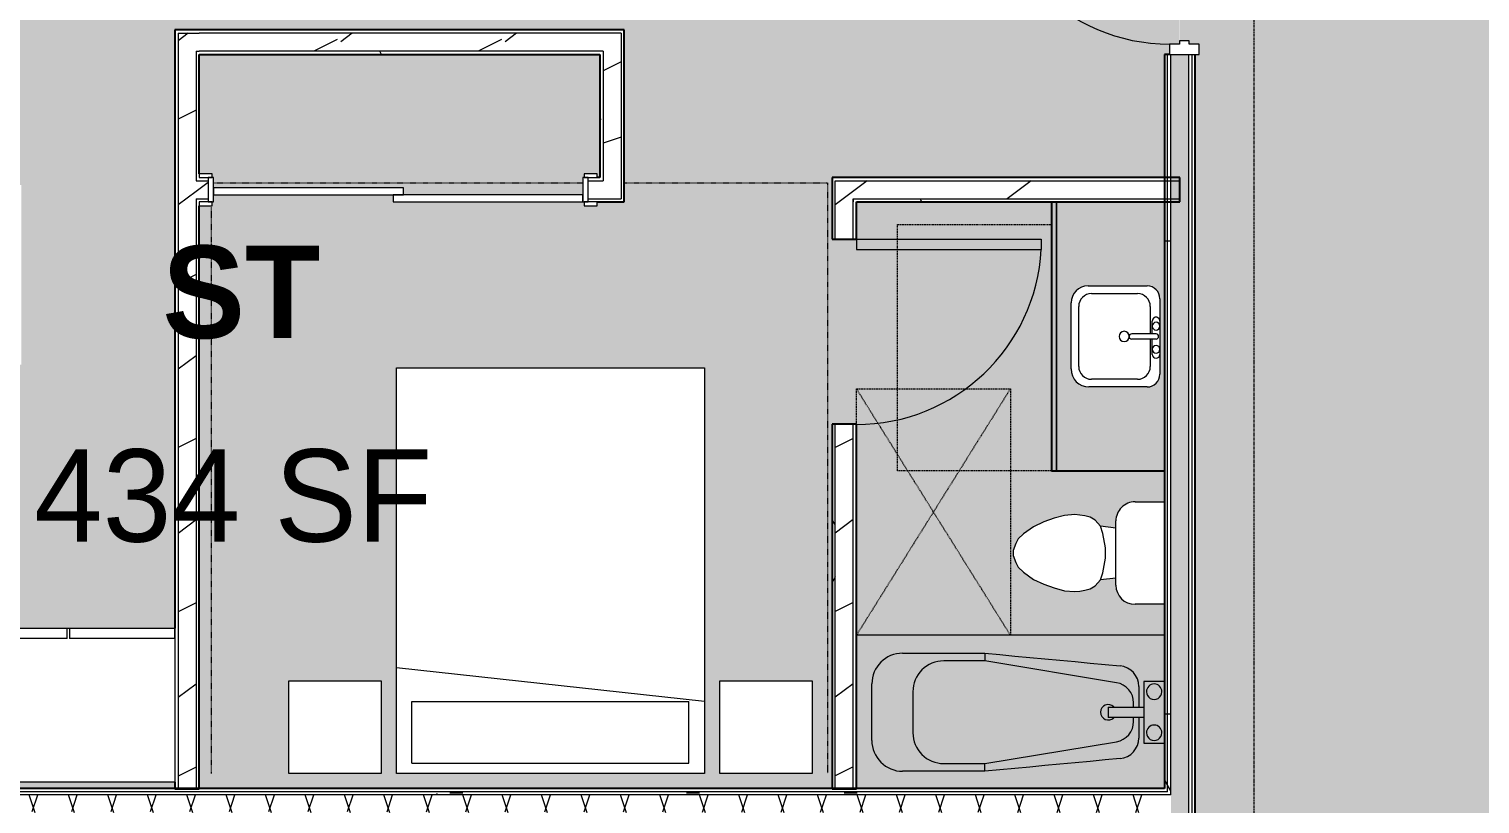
# Model space of a CAD drawing. Header units: inches. Extents: x -4501 to -113, y 9396 to 12816.
# Drawn here: x -3706.9 to -3424.2, y 11548.6 to 11699.5 of the extents above; entities that cross this region are included whole.
import ezdxf

# ---------------------------------------------------------------- set-up
doc = ezdxf.new("R2010")
doc.units = ezdxf.units.IN
doc.header["$MEASUREMENT"] = 0
for name, pattern in [('Dash 1_16_', [0.125, 0.0625, -0.0625]), ('Grid Line 1_2_', [0.875, 0.5, -0.125, 0.125, -0.125]), ('Hidden 1_8_', [0.1875, 0.125, -0.0625])]:
    doc.linetypes.add(name, pattern=pattern)
for name, color, linetype, lineweight in [('0-1', 7, 'Continuous', 5), ('0-3', 7, 'Continuous', 9), ('A-AREA-IDEN', 2, 'Continuous', 9), ('A-AREA-PATT-5', 254, 'Continuous', 9), ('A-DETL-HDLN-1', 7, 'Hidden 1_8_', 9), ('A-DOOR', 31, 'Continuous', 9), ('A-DOOR-3', 7, 'Continuous', 9), ('A-DOOR-4', 90, 'Continuous', 13), ('A-DOOR-6', 31, 'Continuous', 13), ('A-DOOR-FRAM', 31, 'Continuous', 13), ('A-DOOR-FRAM-2', 90, 'Continuous', 13), ('A-WALL', 113, 'Continuous', 9), ('A-WALL-3', 250, 'Continuous', 25), ('A-WALL-4', 7, 'Continuous', 9), ('A-WALL-PATT-1', 7, 'Continuous', 9), ('A-WALL-PATT-2', 8, 'Continuous', 9), ('A-WALL-PATT-3', 111, 'Continuous', 9), ('I-FURN-2', 7, 'Continuous', 9), ('I-FURN-HDLN-1', 254, 'Dash 1_16_', 9), ('I-WALL-1', 2, 'Continuous', 25), ('P-SANR-FIXT-1', 7, 'Continuous', 9), ('P-SANR-FIXT-2', 254, 'Continuous', 9), ('Q-CASE-1', 254, 'Continuous', 9), ('Q-CASE-2', 250, 'Continuous', 25), ('Q-CASE-3', 7, 'Continuous', 9), ('Q-SPCQ-1', 7, 'Continuous', 9), ('S-GRID-1', 1, 'Grid Line 1_2_', 9)]:
    doc.layers.add(name, color=color, linetype=linetype, lineweight=lineweight)
doc.layers.add('A-AREA-PATT-7', color=254, linetype='Continuous', lineweight=9, transparency=0.9)
doc.styles.add('Century Gothic', font='ufonts.com_century-gothic.ttf', dxfattribs={"height": 18})
doc.styles.add('Century Gothic_B', font='GOTHICB.TTF', dxfattribs={"height": 18})
pattern_1 = [(0, (0, 0), (61.44, 15.36), [2.534, -43.546, 2.534, -43.546, -245.76]), (0, (0, 0), (61.44, 15.36), [-92.16, 2.534, -89.626, 2.534, -43.546, -107.52]), (0, (0, 0), (61.44, 15.36), [-230.4, 2.534, -28.186, 2.534, -74.266]), (120, (23.04, 7.68), (-44.02215, 45.5286), [2.534, -43.546, 2.534, -43.546, -245.76]), (120, (23.04, 7.68), (-44.02215, 45.5286), [-92.16, 2.534, -89.626, 2.534, -43.546, -107.52]), (120, (23.04, 7.68), (-44.02215, 45.5286), [-230.4, 2.534, -28.186, 2.534, -74.266]), (240, (30.72, 38.4), (-17.41785, -60.8886), [2.534, -43.546, 2.534, -43.546, -245.76]), (240, (30.72, 38.4), (-17.41785, -60.8886), [-92.16, 2.534, -89.626, 2.534, -43.546, -107.52]), (240, (30.72, 38.4), (-17.41785, -60.8886), [-230.4, 2.534, -28.186, 2.534, -74.266])]
pattern_2 = [(216.87, (12.795, 31.987), (95.9612857, 63.9749714), [15.994, -143.942]), (206.565, (31.987, 22.391), (-31.986981, -31.986924), [35.763, -35.763]), (198.435, (31.987, 6.397), (-63.974746, -31.987128), [20.231, -80.922])]
pattern_3 = [(161.57, (0.96, 0.96), (-7.6802237, -0.0009796), [0, -54.643, 6.067, 0]), (18.43, (-0.96, 0.96), (-7.6802237, 0.0009796), [0, -54.643, 6.067, 0]), (108.43, (0.96, 0.96), (3.8382953, -19.2013653), [18.211, -42.499]), (71.57, (-0.96, 0.96), (3.8382953, 19.2013653), [18.211, -42.499])]

# ---------------------------------------------------------------- blocks, each defined once
blk = doc.blocks.new('Single-Flush - 36_ x 84_-1372824-FLOOR PLAN - 1ST FLOOR')
at = {"layer": 'A-DOOR-3'}
blk.add_arc((18, -2.38), 36.07, 180, 266.8211, dxfattribs=at)
at = {"layer": 'A-DOOR-4'}
for p, q in [((16, -2.38), (16, -38.39)), ((18, -2.38), (16, -2.38)), ((18, -2.38), (18, -38.39)), ((18, -38.39), (16, -38.39))]:
    blk.add_line(p, q, dxfattribs=at)
blk = doc.blocks.new('FOLDING_SLIDING CLOSET - 72_ x 80_-1372823-FLOOR PLAN - 1ST FLOOR')
at = {"layer": 'A-DOOR-3'}
for p, q in [((-36.25, 3), (-38.75, 3)), ((-38.75, 3), (-38.75, 2.25)), ((-36.25, 2.25), (-36.25, 3)), ((38.75, 3), (36.25, 3)), ((36.25, 3), (36.25, 2.25)), ((38.75, 2.25), (38.75, 3)), ((-38.75, 2.25), (-36.25, 2.25)), ((36.25, 2.25), (38.75, 2.25)), ((-36.25, -2.5), (-38.75, -2.5)), ((-38.75, -2.5), (-38.75, -3.25)), ((-36.25, -3.25), (-36.25, -2.5)), ((38.75, -2.5), (36.25, -2.5)), ((36.25, -2.5), (36.25, -3.25)), ((38.75, -3.25), (38.75, -2.5)), ((-38.75, -3.25), (-36.25, -3.25)), ((36.25, -3.25), (38.75, -3.25))]:
    blk.add_line(p, q, dxfattribs=at)
at = {"layer": 'A-DOOR-4'}
for p, q in [((1, 2.25), (-36, 2.25)), ((-36, 2.25), (-36, 0.87)), ((-36, 0.87), (1, 0.87)), ((36, 0.87), (-1, 0.87)), ((-1, 0.87), (-1, -0.5)), ((1, 0.87), (1, 2.25)), ((36, -0.5), (36, 0.87)), ((-1, -0.5), (36, -0.5))]:
    blk.add_line(p, q, dxfattribs=at)
at = {"layer": 'A-DOOR-FRAM-2'}
for p, q in [((-36, 2.25), (-37, 2.25)), ((-37, 2.25), (-37, -2.5)), ((-36, -2.5), (-36, 2.25)), ((36, 2.25), (36, -2.5)), ((37, 2.25), (36, 2.25)), ((37, -2.5), (37, 2.25)), ((-37, -2.5), (-36, -2.5)), ((36, -2.5), (37, -2.5))]:
    blk.add_line(p, q, dxfattribs=at)
blk = doc.blocks.new('Bed-Standard - Queen 60_ x 79_-1433484-FLOOR PLAN - 1ST FLOOR')
at = {"layer": 'I-FURN-2'}
for p, q in [((-19.31, 41.3), (40.69, 41.3)), ((-19.31, -37.7), (-19.31, 41.3)), ((40.69, 41.3), (40.69, -37.7)), ((40.69, -23.7), (-19.31, -17.13)), ((-16.31, -23.7), (37.69, -23.7)), ((-16.31, -35.7), (-16.31, -23.7)), ((37.69, -35.7), (37.69, -23.7)), ((-16.31, -35.7), (37.69, -35.7)), ((40.69, -37.7), (-19.31, -37.7))]:
    blk.add_line(p, q, dxfattribs=at)
at = {"layer": 'I-FURN-HDLN-1'}
for p, q in [((-54.95, 77.3), (17.05, 77.3)), ((25.09, 77.3), (64.69, 77.3)), ((64.69, 77.3), (64.69, -37.7)), ((-55.31, -37.7), (-55.31, 72.83))]:
    blk.add_line(p, q, dxfattribs=at)
blk = doc.blocks.new('Table-Night Stand - 18_ x 18_ x 24_-1372838-FLOOR PLAN - 1ST FLOOR')
at = {"layer": 'I-FURN-2'}
for p, q in [((0.15, 0), (18.15, 0)), ((0.15, -18), (0.15, 0)), ((18.15, 0), (18.15, -18)), ((18.15, -18), (0.15, -18))]:
    blk.add_line(p, q, dxfattribs=at)
blk = doc.blocks.new('M_Sink Vanity-Square - 500 x 440mm-1372835-FLOOR PLAN - 1ST FLOOR')
at = {"layer": 'P-SANR-FIXT-1'}
for p, q in [((-5.72, 10.23), (7.14, 10.23)), ((-5.72, 10.23), (7.14, 10.23)), ((-5.22, 8.73), (6.46, 8.73)), ((-9.22, -4.59), (-9.22, 6.73)), ((-9.22, -4.59), (-9.22, 6.73)), ((-7.72, -2.72), (-7.72, 6.23)), ((8.96, 6.23), (8.96, -2.72)), ((10.46, 6.91), (10.46, -4.59)), ((10.46, 6.91), (10.46, -4.59)), ((0.12, -6.33), (0.12, -1.59)), ((1.12, -6.33), (1.12, -1.59)), ((0.12, -5.22), (-5.22, -5.22)), ((-2.88, -5.59), (0.12, -5.59)), ((6.46, -5.22), (1.12, -5.22)), ((1.12, -5.59), (3.62, -5.59)), ((7.96, -7.09), (-6.72, -7.09)), ((7.96, -7.09), (-6.72, -7.09)), ((3.62, -7.09), (-2.88, -7.09))]:
    blk.add_line(p, q, dxfattribs=at)
for centre, radius, start, end in [((-5.72, 6.73), 3.5, 90, 180), ((-5.72, 6.73), 3.5, 90, 180), ((-5.22, 6.23), 2.5, 90, 180), ((6.46, 6.23), 2.5, 360, 90), ((7.14, 6.91), 3.32, 0, 90), ((7.14, 6.91), 3.32, 360, 90), ((0.62, -0.13), 1, 360, 180), ((-5.22, -2.72), 2.5, 180, 270), ((0.62, -0.13), 1, 180, 0), ((0.62, -1.59), 0.5, 360, 180), ((6.46, -2.72), 2.5, 270, 360), ((-6.72, -4.59), 2.5, 180, 270), ((-6.72, -4.59), 2.5, 180, 270), ((-2.88, -6.34), 0.75, 90, 270), ((-1.88, -6.34), 0.75, 360, 180), ((2.62, -6.34), 0.75, 0, 180), ((3.62, -6.34), 0.75, 270, 90), ((7.96, -4.59), 2.5, 270, 0), ((7.96, -4.59), 2.5, 270, 0), ((-1.88, -6.34), 0.75, 180, 0), ((0.62, -6.33), 0.5, 180, 0), ((2.62, -6.34), 0.75, 180, 0)]:
    blk.add_arc(centre, radius, start, end, dxfattribs=at)
blk = doc.blocks.new('Toilet-Domestic-3D - Toilet-Domestic-3D-V34-FLOOR PLAN - 1ST FLOOR')
at = {"layer": 'P-SANR-FIXT-1'}
for p, q in [((-9.98, 11.75), (-9.98, 17.48)), ((9.98, 17.48), (9.98, 11.75)), ((6.25, 8.02), (-6.25, 8.02)), ((-4.86, 8.02), (-5.21, 5)), ((-1, 6), (-3.84, 5.5)), ((1, 6), (-1, 6)), ((3.84, 5.5), (1, 6)), ((4.86, 8.02), (5.21, 5)), ((-6.97, 3), (-7.24, 2)), ((-6.4, 4), (-6.97, 3)), ((-5.21, 5), (-6.4, 4)), ((-3.84, 5.5), (-5.21, 5)), ((5.21, 5), (3.84, 5.5)), ((6.4, 4), (5.21, 5)), ((6.97, 3), (6.4, 4)), ((7.24, 2), (6.97, 3)), ((-7.41, 1), (-7.5, 0)), ((-7.24, 2), (-7.41, 1)), ((7.41, 1), (7.24, 2)), ((7.5, 0), (7.41, 1)), ((-7.5, 0), (-7.33, -1.99)), ((-7.33, -1.99), (-6.79, -4)), ((6.79, -4), (7.33, -1.99)), ((7.33, -1.99), (7.5, 0)), ((-6.79, -4), (-6.06, -6)), ((6.06, -6), (6.79, -4)), ((-6.06, -6), (-5.13, -8)), ((-5.13, -8), (-3.74, -10)), ((3.74, -10), (5.13, -8)), ((5.13, -8), (6.06, -6)), ((-3.74, -10), (-2.74, -11)), ((-2.74, -11), (-1.87, -11.5)), ((1.87, -11.5), (2.74, -11)), ((2.74, -11), (3.74, -10)), ((-1.87, -11.5), (-0.5, -12)), ((-0.5, -12), (0.5, -12)), ((0.5, -12), (1.87, -11.5))]:
    blk.add_line(p, q, dxfattribs=at)
for centre, start, end in [((-6.25, 11.75), 180, 270), ((6.25, 11.75), 270, 360)]:
    blk.add_arc(centre, 3.73, start, end, dxfattribs=at)
blk = doc.blocks.new('OD_CW_Base Cabinet - OD_CW_Base Cabinet-V103-FLOOR PLAN - 1ST FLOOR')
at = {"layer": 'Q-CASE-1'}
h = blk.add_hatch(color=256, dxfattribs=at)
h.paths.add_polyline_path([(53.11, 1), (53.11, 22), (0.74, 22), (0.74, 1), (36.77, 1)], flags=0)
h.paths.add_polyline_path([(36.77, 7.3), (36.65, 6.4), (36.3, 5.55), (35.74, 4.83), (35.02, 4.27), (34.17, 3.92), (33.27, 3.8), (20.4, 3.8), (19.54, 3.92), (18.74, 4.25), (18.06, 4.77), (17.53, 5.46), (17.2, 6.26), (17.08, 7.12), (17.17, 19.27), (17.42, 19.88), (17.81, 20.39), (18.33, 20.79), (18.94, 21.04), (19.58, 21.13), (34.91, 21.04), (35.76, 20.61), (36.04, 20.39), (36.43, 19.88), (36.68, 19.27), (36.77, 18.63)], flags=0)
blk.add_hatch(color=256, dxfattribs=at).paths.add_polyline_path([(53.11, 1), (0.74, 1), (0.74, 0), (53.11, 0)], flags=0)
at = {"layer": 'Q-CASE-2'}
for p, q in [((53.11, 0), (53.11, 22)), ((0.74, 0), (53.11, 0))]:
    blk.add_line(p, q, dxfattribs=at)
at = {"layer": 'Q-CASE-3'}
for p, q in [((53.11, 22), (53.11, 1)), ((0.74, 1), (53.11, 1)), ((53.11, 1), (0.74, 1)), ((53.11, 0), (0.74, 0)), ((53.11, 1), (53.11, 0))]:
    blk.add_line(p, q, dxfattribs=at)
blk = doc.blocks.new('Bath Tub - Maestro - 60_x30_-V36-FLOOR PLAN - 1ST FLOOR')
at = {"layer": 'P-SANR-FIXT-2'}
for points in [[(29.82, 0), (60, 0), (60, 30), (0, 30), (0, 21), (4, 21), (4, 16), (5, 16), (5.06, 20.74), (5.21, 21.33), (5.48, 21.94), (5.83, 22.49), (6.27, 22.97), (6.79, 23.38), (7.36, 23.69), (7.98, 23.91), (9.35, 24.09), (35, 26.5), (51, 26.5), (52.55, 26.3), (54, 25.7), (55.24, 24.74), (56.3, 23.25), (56.8, 22.05), (57, 20.5), (57, 9.5), (56.85, 8.25), (56.64, 7.45), (56.2, 6.5), (55.6, 5.64), (54.86, 4.9), (54, 4.3), (53.05, 3.86), (52.04, 3.59), (51, 3.5), (35, 3.5), (7.98, 6.09), (7.36, 6.31), (6.79, 6.62), (6.27, 7.03), (5.83, 7.51), (5.39, 8.25), (5.21, 8.67), (5.05, 9.3), (5, 9.96), (5, 14), (4, 13.96), (4, 9), (0, 9), (0, 0), (22.38, 0)], [(9.35, 20.74), (35, 25), (35, 26.5), (8.63, 24.03), (9.17, 21.56)], [(43, 25), (51, 26.5), (35, 26.5), (35, 25)], [(49, 19), (57, 20.5), (56.8, 22.05), (56.2, 23.5), (55.24, 24.74), (54, 25.7), (52.55, 26.3), (51, 26.5), (43, 25), (44.55, 24.8), (46, 24.2), (47.24, 23.24), (48.2, 22), (48.8, 20.5), (49, 19.01)], [(6, 16.8), (6.24, 18.17), (6.98, 19.41), (8.03, 20.28), (9.35, 20.74), (8.63, 24.03), (7.98, 23.91), (7.35, 23.69), (6.74, 23.34), (6.27, 22.97), (5.72, 22.32), (5.48, 21.94), (5.21, 21.33), (5.05, 20.7), (5.05, 19.87), (5.92, 17.06)], [(43, 5), (44.55, 5.2), (46.03, 5.83), (47.28, 6.81), (48.3, 8.25), (48.8, 9.5), (49, 11), (49, 19.01), (48.8, 20.55), (48.16, 22.05), (47.24, 23.24), (46, 24.2), (44.4, 24.82), (43, 25), (34.79, 24.97), (9.06, 20.64), (8.03, 20.28), (6.95, 19.38), (6.24, 18.17), (6, 16.8), (6, 16), (10.94, 16), (10.94, 14), (6, 14), (6, 13.2), (6.24, 11.83), (6.98, 10.59), (8.03, 9.72), (9.35, 9.26), (35, 5)], [(57, 9.5), (57, 20.5), (49, 19), (49, 11), (56.91, 9.52)], [(9.35, 14), (10.94, 14), (10.94, 16), (4, 16), (4, 14), (7.24, 14)], [(8.63, 5.97), (9.35, 9.26), (8.03, 9.72), (6.95, 10.62), (6.24, 11.83), (6, 13.2), (5, 9.96), (5.05, 9.3), (5.39, 8.25), (5.72, 7.68), (5.87, 7.47), (6.33, 6.98), (6.79, 6.62), (7.36, 6.31), (8, 6.08)], [(35, 3.5), (35, 5), (9.35, 9.26), (8.63, 5.97), (32.07, 3.77)], [(51, 3.5), (52.04, 3.59), (53.05, 3.86), (54, 4.3), (54.95, 5), (55.72, 5.83), (56.34, 6.81), (56.76, 7.9), (56.93, 8.66), (57, 9.5), (49, 11), (48.8, 9.45), (48.12, 7.9), (47.24, 6.76), (46, 5.8), (44.4, 5.18), (43, 5), (50.51, 3.59)], [(47, 3.5), (51, 3.5), (43, 5), (35, 5), (35, 3.5), (44.4, 3.5)]]:
    blk.add_hatch(color=256, dxfattribs=at).paths.add_polyline_path(points, flags=0)
h = blk.add_hatch(color=256, dxfattribs=at)
h.paths.add_polyline_path([(0.68, 9), (4, 9), (4, 21), (0, 21), (0, 9), (0.55, 9)], flags=0)
h.paths.add_polyline_path([(2, 9.5), (1.61, 9.55), (1.25, 9.7), (0.94, 9.94), (0.68, 10.3), (0.55, 10.61), (0.5, 11), (0.68, 11.7), (0.7, 11.75), (0.94, 12.06), (1.25, 12.3), (1.61, 12.45), (2, 12.5), (2.39, 12.45), (2.75, 12.3), (3.06, 12.06), (3.33, 11.67), (3.45, 11.39), (3.5, 11), (3.45, 10.61), (3.3, 10.25), (3.06, 9.94), (2.75, 9.7), (2.39, 9.55)], flags=0)
h.paths.add_polyline_path([(2, 17.5), (1.61, 17.55), (1.25, 17.7), (0.94, 17.94), (0.68, 18.3), (0.55, 18.61), (0.5, 19.01), (0.68, 19.7), (0.7, 19.75), (0.94, 20.06), (1.25, 20.3), (1.61, 20.45), (2, 20.5), (2.39, 20.45), (2.75, 20.3), (3.06, 20.06), (3.3, 19.75), (3.45, 19.39), (3.5, 19), (3.33, 18.33), (3.3, 18.25), (3.02, 17.91), (2.75, 17.7), (2.39, 17.55)], flags=0)
h = blk.add_hatch(color=256, dxfattribs=at)
h.paths.add_polyline_path([(2, 9.5), (2.39, 9.55), (2.75, 9.7), (3.06, 9.94), (3.3, 10.25), (3.45, 10.61), (3.5, 11), (3.33, 11.67), (3.3, 11.75), (3.06, 12.06), (2.75, 12.3), (2.39, 12.45), (2, 12.5), (1.61, 12.45), (1.25, 12.3), (0.94, 12.06), (0.68, 11.7), (0.55, 11.39), (0.5, 11), (0.68, 10.3), (0.7, 10.25), (0.94, 9.94), (1.25, 9.7), (1.61, 9.55)], flags=0)
h.paths.add_polyline_path([(2, 17.5), (2.39, 17.55), (3.02, 17.91), (3.06, 17.94), (3.33, 18.33), (3.45, 18.61), (3.5, 19.01), (3.45, 19.39), (3.3, 19.75), (3.06, 20.06), (2.75, 20.3), (2.38, 20.45), (2, 20.5), (1.61, 20.45), (1.25, 20.3), (0.94, 20.06), (0.68, 19.7), (0.55, 19.39), (0.5, 19), (0.68, 18.3), (0.7, 18.25), (0.94, 17.94), (1.25, 17.7), (1.61, 17.55)], flags=0)
h = blk.add_hatch(color=256, dxfattribs=at)
h.paths.add_polyline_path([(5, 9.96), (6, 13.2), (6, 14), (5, 14), (5, 10.39)], flags=0)
h.paths.add_polyline_path([(5.76, 16), (6, 16), (5.92, 17.06), (5, 20.04), (5.05, 16), (5.59, 16)], flags=0)
at = {"layer": 'P-SANR-FIXT-1'}
for p, q in [((35, 26.5), (51, 26.5)), ((35, 26.5), (35, 25)), ((35, 25), (9.35, 20.74)), ((43, 25), (35, 25)), ((4, 21), (0, 21)), ((4, 16), (4, 21)), ((5, 16), (5, 20.04)), ((57, 20.5), (57, 9.5)), ((49, 11), (49, 19)), ((4, 14), (4, 16)), ((4, 16), (10.94, 16)), ((6, 16.8), (6, 16)), ((10.94, 14), (10.94, 16)), ((4, 9), (4, 14)), ((10.94, 14), (4, 14)), ((5, 9.96), (5, 14)), ((6, 14), (6, 13.2)), ((0, 9), (4, 9)), ((9.35, 9.26), (35, 5)), ((35, 3.5), (35, 5)), ((35, 5), (43, 5)), ((51, 3.5), (35, 3.5)), ((0, 0), (60, 0))]:
    blk.add_line(p, q, dxfattribs=at)
at = {"layer": 'P-SANR-FIXT-1', "flags": 128}
for points in [[(8.63, 24.03), (11.56, 24.3), (14.49, 24.58), (17.42, 24.85), (20.35, 25.13), (23.28, 25.4), (26.21, 25.68), (29.14, 25.95), (32.07, 26.23), (35, 26.5)], [(35, 3.5), (32.07, 3.77), (29.14, 4.05), (26.21, 4.32), (23.28, 4.6), (20.35, 4.87), (17.42, 5.15), (14.49, 5.42), (11.56, 5.7), (8.63, 5.97)]]:
    blk.add_lwpolyline(points, dxfattribs=at)
at = {"layer": 'P-SANR-FIXT-1'}
for centre, radius, start, end in [((51, 20.5), 6, 360, 90), ((9, 20.04), 4, 95.3558, 180), ((43, 19), 6, 360, 90), ((2, 19), 1.5, 360, 180), ((10, 16.8), 4, 99.4223, 180), ((2, 19), 1.5, 180, 360), ((10.94, 15), 1.5, 360, 135), ((10.94, 15), 1.5, 225, 360), ((2, 11), 1.5, 360, 180), ((10, 13.2), 4, 180, 260.5777), ((2, 11), 1.5, 180, 360), ((9, 9.96), 4, 180, 264.6442), ((43, 11), 6, 270, 0), ((51, 9.5), 6, 270, 360)]:
    blk.add_arc(centre, radius, start, end, dxfattribs=at)
blk = doc.blocks.new('Refrigerator_-_Side-by-Side_6047 - 36_ X 30_-1372843-FLOOR PLAN - 1ST FLOOR')
at = {"layer": 'Q-SPCQ-1'}
for p, q in [((-17.88, 15.58), (17.87, 15.58)), ((-17.88, -14.42), (-17.88, 15.58)), ((-17.88, 15.58), (-3.13, 15.58)), ((-17.88, 15.58), (-17.88, 13.58)), ((-3.13, 13.58), (-3.13, 15.58)), ((-2.63, 15.58), (17.87, 15.58)), ((-2.63, 15.58), (-2.63, 13.58)), ((17.87, 15.58), (17.87, -14.42)), ((17.87, 13.58), (17.87, 15.58)), ((-3.13, 13.58), (-17.88, 13.58)), ((17.87, 13.58), (-2.63, 13.58)), ((17.87, -14.42), (-17.88, -14.42))]:
    blk.add_line(p, q, dxfattribs=at)
blk = doc.blocks.new('1750 Ox - Unit Layouts_rvt-1-FLOOR PLAN - 1ST FLOOR')
at = {"layer": 'A-WALL-PATT-1'}
h = blk.add_hatch(dxfattribs=at)
h.set_pattern_fill('FP_2', color=256, style=0, pattern_type=2)
h.set_pattern_definition(pattern_1)
h.paths.add_polyline_path([(-3661.98, 11694.59), (-3595.07, 11694.59), (-3595.07, 11695.21), (-3673.74, 11695.21), (-3673.74, 11694.59)], flags=0)
h = blk.add_hatch(dxfattribs=at)
h.set_pattern_fill('FP_2', color=256, style=0, pattern_type=2)
h.set_pattern_definition(pattern_1)
h.paths.add_polyline_path([(-3595.69, 11670.59), (-3595.07, 11670.59), (-3595.07, 11694.59), (-3595.69, 11694.59), (-3595.69, 11686.82)], flags=0)
h = blk.add_hatch(dxfattribs=at)
h.set_pattern_fill('FP_2', color=256, style=0, pattern_type=2)
h.set_pattern_definition(pattern_1)
h.paths.add_polyline_path([(-3549.85, 11551.59), (-3549.85, 11551.59), (-3549.85, 11622.58), (-3550.47, 11622.58), (-3550.47, 11551.59)], flags=0)
h.paths.add_polyline_path([(-3549.85, 11658.58), (-3549.85, 11669.96), (-3550.47, 11669.96), (-3550.47, 11658.58)], flags=0)
h = blk.add_hatch(dxfattribs=at)
h.set_pattern_fill('FP_2', color=256, style=0, pattern_type=2)
h.set_pattern_definition(pattern_1)
h.paths.add_polyline_path([(-3545.72, 11665.84), (-3485.72, 11665.84), (-3485.72, 11666.46), (-3546.35, 11666.46), (-3546.35, 11665.84)], flags=0)
at = {"layer": 'A-WALL-PATT-2'}
h = blk.add_hatch(dxfattribs=at)
h.set_pattern_fill('FP_4', color=256, style=0, pattern_type=2)
h.set_pattern_definition(pattern_2)
h.paths.add_polyline_path([(-3677.87, 11551.55), (-3674.37, 11551.55), (-3674.37, 11698.71), (-3677.87, 11698.71), (-3677.87, 11600.71)], flags=0)
h = blk.add_hatch(dxfattribs=at)
h.set_pattern_fill('FP_4', color=256, style=0, pattern_type=2)
h.set_pattern_definition(pattern_2)
h.paths.add_polyline_path([(-3595.07, 11695.21), (-3591.57, 11695.21), (-3591.57, 11698.71), (-3674.37, 11698.71), (-3674.37, 11695.21), (-3603.7, 11695.21)], flags=0)
h = blk.add_hatch(dxfattribs=at)
h.set_pattern_fill('FP_4', color=256, style=0, pattern_type=2)
h.set_pattern_definition(pattern_2)
h.paths.add_polyline_path([(-3595.07, 11669.96), (-3591.57, 11669.96), (-3591.57, 11695.21), (-3595.07, 11695.21), (-3595.07, 11670.59)], flags=0)
h = blk.add_hatch(dxfattribs=at)
h.set_pattern_fill('FP_4', color=256, style=0, pattern_type=2)
h.set_pattern_definition(pattern_2)
h.paths.add_polyline_path([(-3595.07, 11666.46), (-3591.57, 11666.46), (-3591.57, 11669.96), (-3597.99, 11669.96), (-3597.99, 11666.46)], flags=0)
h.paths.add_polyline_path([(-3673.64, 11666.46), (-3671.99, 11666.46), (-3671.99, 11669.96), (-3674.37, 11669.96), (-3674.37, 11666.46), (-3673.74, 11666.46)], flags=0)
h = blk.add_hatch(dxfattribs=at)
h.set_pattern_fill('FP_4', color=256, style=0, pattern_type=2)
h.set_pattern_definition(pattern_2)
h.paths.add_polyline_path([(-3549.85, 11666.46), (-3484.47, 11666.46), (-3484.47, 11669.96), (-3549.85, 11669.96)], flags=0)
h = blk.add_hatch(dxfattribs=at)
h.set_pattern_fill('FP_4', color=256, style=0, pattern_type=2)
h.set_pattern_definition(pattern_2)
h.paths.add_polyline_path([(-3549.85, 11551.55), (-3546.35, 11551.55), (-3546.35, 11622.58), (-3549.85, 11622.58), (-3549.85, 11557.65)], flags=0)
h.paths.add_polyline_path([(-3546.35, 11658.58), (-3546.35, 11666.46), (-3549.85, 11666.46), (-3549.85, 11658.58)], flags=0)
at = {"layer": 'A-DETL-HDLN-1'}
for p, q in [((-3537.72, 11661.46), (-3507.72, 11661.46)), ((-3537.72, 11613.46), (-3537.72, 11661.46)), ((-3545.72, 11629.46), (-3515.72, 11629.46)), ((-3545.72, 11622.58), (-3545.72, 11629.46)), ((-3515.72, 11629.46), (-3545.72, 11581.46)), ((-3515.72, 11581.46), (-3545.72, 11629.46)), ((-3515.72, 11629.46), (-3515.72, 11581.46)), ((-3507.72, 11613.46), (-3537.72, 11613.46))]:
    blk.add_line(p, q, dxfattribs=at)
at = {"layer": 'A-WALL-3'}
for p, q in [((-3677.87, 11699.34), (-3678.49, 11699.34)), ((-3678.49, 11699.34), (-3678.49, 11582.84)), ((-3673.74, 11699.34), (-3677.87, 11699.34)), ((-3590.94, 11699.34), (-3673.74, 11699.34)), ((-3590.94, 11698.71), (-3590.94, 11699.34)), ((-3590.94, 11694.59), (-3590.94, 11698.71)), ((-3673.74, 11671.34), (-3673.74, 11694.59)), ((-3673.74, 11694.59), (-3595.69, 11694.59)), ((-3595.69, 11694.59), (-3595.69, 11670.59)), ((-3590.94, 11670.59), (-3590.94, 11694.59)), ((-3595.69, 11670.59), (-3596.24, 11670.59)), ((-3590.94, 11666.46), (-3590.94, 11670.59)), ((-3482.72, 11670.59), (-3550.47, 11670.59)), ((-3550.47, 11670.59), (-3550.47, 11669.96)), ((-3550.47, 11669.96), (-3550.47, 11665.84)), ((-3482.72, 11665.84), (-3482.72, 11670.59)), ((-3596.24, 11665.84), (-3590.94, 11665.84)), ((-3590.94, 11665.84), (-3590.94, 11666.46)), ((-3550.47, 11665.84), (-3550.47, 11658.58)), ((-3545.72, 11665.84), (-3482.72, 11665.84)), ((-3545.72, 11658.58), (-3545.72, 11665.84)), ((-3673.74, 11551.55), (-3673.74, 11665.09)), ((-3550.47, 11658.58), (-3545.72, 11658.58)), ((-3550.47, 11622.58), (-3550.47, 11551.55)), ((-3545.72, 11622.58), (-3550.47, 11622.58)), ((-3545.72, 11551.55), (-3545.72, 11622.58)), ((-3678.49, 11552.84), (-3678.49, 11551.55)), ((-3678.49, 11551.55), (-3673.74, 11551.55)), ((-3550.47, 11551.55), (-3545.72, 11551.55))]:
    blk.add_line(p, q, dxfattribs=at)
at = {"layer": 'A-WALL-4'}
for p, q in [((-3677.87, 11698.71), (-3677.87, 11551.55)), ((-3677.87, 11698.71), (-3674.37, 11698.71)), ((-3674.37, 11698.71), (-3673.74, 11698.71)), ((-3591.57, 11698.71), (-3673.74, 11698.71)), ((-3591.57, 11698.71), (-3591.57, 11695.21)), ((-3674.37, 11695.21), (-3674.37, 11669.96)), ((-3674.37, 11695.21), (-3673.74, 11695.21)), ((-3595.07, 11695.21), (-3673.74, 11695.21)), ((-3595.07, 11695.21), (-3595.07, 11694.59)), ((-3595.07, 11694.59), (-3595.07, 11670.59)), ((-3591.57, 11695.21), (-3591.57, 11694.59)), ((-3591.57, 11694.59), (-3591.57, 11670.59)), ((-3674.37, 11669.96), (-3673.74, 11669.96)), ((-3673.74, 11669.96), (-3671.99, 11669.96)), ((-3597.99, 11669.96), (-3595.07, 11669.96)), ((-3595.07, 11670.59), (-3595.07, 11669.96)), ((-3591.57, 11670.59), (-3591.57, 11669.96)), ((-3591.57, 11669.96), (-3591.57, 11666.46)), ((-3549.85, 11669.96), (-3482.72, 11669.96)), ((-3549.85, 11666.46), (-3549.85, 11669.96)), ((-3674.37, 11666.46), (-3673.74, 11666.46)), ((-3674.37, 11666.46), (-3674.37, 11551.55)), ((-3673.74, 11666.46), (-3671.99, 11666.46)), ((-3597.99, 11666.46), (-3591.57, 11666.46)), ((-3549.85, 11665.84), (-3549.85, 11666.46)), ((-3549.85, 11658.58), (-3549.85, 11665.84)), ((-3546.35, 11666.46), (-3546.35, 11665.84)), ((-3546.35, 11666.46), (-3482.72, 11666.46)), ((-3546.35, 11665.84), (-3546.35, 11666.46)), ((-3546.35, 11658.58), (-3546.35, 11665.84)), ((-3549.85, 11551.55), (-3549.85, 11622.58)), ((-3546.35, 11551.55), (-3546.35, 11622.58))]:
    blk.add_line(p, q, dxfattribs=at)
at = {"layer": '0-3'}
for name, p, rotation in [('FOLDING_SLIDING CLOSET - 72_ x 80_-1372823-FLOOR PLAN - 1ST FLOOR', (-3634.99, 11668.09), 180), ('OD_CW_Base Cabinet - OD_CW_Base Cabinet-V103-FLOOR PLAN - 1ST FLOOR', (-3507.72, 11666.58), 269.9999999999974), ('Single-Flush - 36_ x 84_-1372824-FLOOR PLAN - 1ST FLOOR', (-3548.1, 11640.58), 89.99999999999847), ('M_Sink Vanity-Square - 500 x 440mm-1372835-FLOOR PLAN - 1ST FLOOR', (-3493.69, 11639.03), 89.9999999999902), ('Toilet-Domestic-3D - Toilet-Domestic-3D-V34-FLOOR PLAN - 1ST FLOOR', (-3503.2, 11597.46), 269.9999999999906), ('Bath Tub - Maestro - 60_x30_-V36-FLOOR PLAN - 1ST FLOOR', (-3485.72, 11581.46), 180)]:
    blk.add_blockref(name, p, dxfattribs=dict(at, rotation=rotation))
for name, p in [('Bed-Standard - Queen 60_ x 79_-1433484-FLOOR PLAN - 1ST FLOOR', (-3616.04, 11592.25)), ('Refrigerator_-_Side-by-Side_6047 - 36_ X 30_-1372843-FLOOR PLAN - 1ST FLOOR', (-3696.37, 11567.26)), ('Table-Night Stand - 18_ x 18_ x 24_-1372838-FLOOR PLAN - 1ST FLOOR', (-3656.43, 11572.55)), ('Table-Night Stand - 18_ x 18_ x 24_-1372838-FLOOR PLAN - 1ST FLOOR', (-3572.5, 11572.55))]:
    blk.add_blockref(name, p, dxfattribs=at)
blk = doc.blocks.new('HOLLOW METAL - UNIT DOOR-1759144-FLOOR PLAN - 1ST FLOOR')
at = {"layer": 'A-DOOR'}
blk.add_arc((18, 2.25), 36, 90, 180, dxfattribs=at)
at = {"layer": 'A-DOOR-6'}
for p, q in [((18, 38.25), (16.25, 38.25)), ((16.25, 38.25), (16.25, 2.25)), ((18, 2.25), (18, 38.25)), ((16.25, 2.25), (18, 2.25))]:
    blk.add_line(p, q, dxfattribs=at)
at = {"layer": 'A-DOOR-FRAM'}
for p, q in [((-18, 2.25), (-20, 2.25)), ((-20, 2.25), (-20, -3.5)), ((-18, 0.3125), (-18, 2.25)), ((-17.375, 0.3125), (-18, 0.3125)), ((-17.375, -1.5625), (-17.375, 0.3125)), ((18, 0.3125), (17.375, 0.3125)), ((17.375, 0.3125), (17.375, -1.5625)), ((18, 2.25), (18, 0.3125)), ((20, 2.25), (18, 2.25)), ((20, -3.5), (20, 2.25)), ((-18, -3.5), (-18, -1.5625)), ((-18, -1.5625), (-17.375, -1.5625)), ((17.375, -1.5625), (18, -1.5625)), ((18, -1.5625), (18, -3.5)), ((-20, -3.5), (-18, -3.5)), ((18, -3.5), (20, -3.5))]:
    blk.add_line(p, q, dxfattribs=at)

msp = doc.modelspace()

# ---------------------------------------------------------------- hatches: boundary and pattern name
at = {"layer": 'A-AREA-PATT-5'}
h = msp.add_hatch(color=256, dxfattribs=at)
h.paths.add_polyline_path([(-3714.2411, 11551.5894), (-3678.4911, 11551.5894), (-3678.4911, 11552.8394), (-3714.2411, 11552.8394)], flags=0)
h.paths.add_polyline_path([(-3661.9842, 11551.5894), (-3550.4737, 11551.5894), (-3550.4737, 11622.5783), (-3545.7237, 11622.5783), (-3545.7237, 11581.4644), (-3485.7237, 11581.4644), (-3485.7237, 11587.4882), (-3491.45, 11587.4882), (-3492.4144, 11587.6151), (-3493.3131, 11587.9874), (-3494.0848, 11588.5796), (-3494.677, 11589.3513), (-3495.0492, 11590.25), (-3495.1762, 11591.2907), (-3495.1762, 11592.6027), (-3498.2, 11592.255), (-3499.2, 11591.0633), (-3500.2, 11590.4965), (-3501.7095, 11590.1387), (-3503.2, 11589.9644), (-3505.1923, 11590.1387), (-3507.2, 11590.6766), (-3509.2, 11591.4046), (-3511.2, 11592.3372), (-3513.2, 11593.7246), (-3514.2, 11594.7246), (-3514.863, 11596.0386), (-3515.2, 11596.9644), (-3515.2, 11597.9644), (-3514.7, 11599.3381), (-3514.2, 11600.2042), (-3513.2, 11601.2042), (-3511.2, 11602.5916), (-3509.2, 11603.5242), (-3506.7237, 11604.3798), (-3505.1923, 11604.7901), (-3503.2, 11604.9644), (-3501.7095, 11604.7901), (-3501.2, 11604.7002), (-3500.2, 11604.4323), (-3499.2, 11603.8655), (-3498.2, 11602.6738), (-3495.1762, 11602.3261), (-3495.1762, 11603.7144), (-3495.0492, 11604.6788), (-3494.677, 11605.5775), (-3494.0848, 11606.3492), (-3493.3131, 11606.9414), (-3492.4144, 11607.3136), (-3491.45, 11607.4406), (-3485.7237, 11607.4406), (-3485.7237, 11613.4644), (-3507.7237, 11613.4644), (-3507.7237, 11665.8394), (-3545.7237, 11665.8394), (-3545.7237, 11658.5783), (-3550.4737, 11658.5783), (-3550.4737, 11670.5894), (-3485.7237, 11670.5894), (-3485.7237, 11694.5894), (-3484.7237, 11694.5894), (-3484.7237, 11696.5894), (-3482.7862, 11696.5894), (-3482.7862, 11732.5894), (-3484.7237, 11732.5894), (-3484.7237, 11734.5894), (-3485.7237, 11734.5894), (-3485.7237, 11737.3394), (-3792.7237, 11737.3394), (-3792.7237, 11735.3394), (-3797.4737, 11735.3394), (-3797.4737, 11737.3394), (-3822.0987, 11737.3394), (-3822.0987, 11734.2144), (-3798.4737, 11734.2144), (-3798.4737, 11733.1046), (-3797.9737, 11733.0269), (-3797.9737, 11732.5742), (-3798.4737, 11732.5742), (-3798.4737, 11716.0291), (-3797.9737, 11715.9644), (-3797.9737, 11715.8997), (-3798.4737, 11715.8997), (-3798.4737, 11706.2144), (-3822.0987, 11706.2144), (-3822.0987, 11704.4644), (-3797.4737, 11704.4644), (-3797.4737, 11705.3394), (-3792.7237, 11705.3394), (-3792.7237, 11699.7144), (-3822.0987, 11699.7144), (-3822.0987, 11574.8394), (-3814.1161, 11574.8394), (-3814.0628, 11576.3208), (-3813.9192, 11576.4644), (-3813.0231, 11576.4855), (-3813.0231, 11576.7144), (-3810.4, 11576.7144), (-3810.4, 11576.9644), (-3809.8094, 11576.9644), (-3809.8094, 11576.7144), (-3809.2189, 11576.7144), (-3809.2189, 11576.9644), (-3808.6283, 11576.9644), (-3808.6283, 11576.7144), (-3808.0378, 11576.7144), (-3808.0378, 11576.9644), (-3807.4472, 11576.9644), (-3807.4472, 11576.7144), (-3806.8567, 11576.7144), (-3806.8567, 11576.9644), (-3806.2661, 11576.9644), (-3806.2661, 11576.7144), (-3796.7768, 11576.7144), (-3796.7768, 11576.9644), (-3795.072, 11576.9644), (-3795.072, 11576.7144), (-3791.209, 11576.7144), (-3791.209, 11576.4644), (-3790.3129, 11576.4644), (-3790.1161, 11576.2675), (-3790.1161, 11574.8394), (-3714.2411, 11574.8394), (-3714.2411, 11582.8394), (-3678.4911, 11582.8394), (-3678.4911, 11699.3394), (-3590.9441, 11699.3394), (-3590.9441, 11665.8394), (-3596.2411, 11665.8394), (-3596.2411, 11665.0894), (-3598.7411, 11665.0894), (-3598.7411, 11665.8394), (-3635.9911, 11665.8394), (-3635.9911, 11667.2144), (-3670.9911, 11667.2144), (-3670.9911, 11665.8394), (-3671.2411, 11665.8394), (-3671.2411, 11665.0894), (-3673.7411, 11665.0894), (-3673.7411, 11551.5894)], flags=0)
h.paths.add_polyline_path([(-3656.2806, 11554.5498), (-3656.2806, 11572.5498), (-3638.2806, 11572.5498), (-3638.2806, 11554.5498)], flags=0)
h.paths.add_polyline_path([(-3635.3487, 11554.5498), (-3635.3487, 11633.5498), (-3575.3487, 11633.5498), (-3575.3487, 11554.5498), (-3627.2319, 11554.5498)], flags=0)
h.paths.add_polyline_path([(-3554.3487, 11554.5498), (-3572.3487, 11554.5498), (-3572.3487, 11572.5498), (-3554.3487, 11572.5498), (-3554.3487, 11557.6543)], flags=0)
h.paths.add_polyline_path([(-3737.9535, 11634.1394), (-3792.4362, 11634.1394), (-3792.4362, 11669.1394), (-3786.4362, 11669.1394), (-3786.4362, 11670.1394), (-3714.4362, 11670.1394), (-3714.4362, 11669.1394), (-3708.4362, 11669.1394), (-3708.4362, 11634.1394)], flags=0)
h.paths.add_polyline_path([(-3598.9911, 11667.2144), (-3598.9911, 11670.5894), (-3598.7411, 11670.5894), (-3598.7411, 11671.3394), (-3596.2411, 11671.3394), (-3596.2411, 11670.5894), (-3595.6941, 11670.5894), (-3595.6941, 11694.5894), (-3673.7411, 11694.5894), (-3673.7411, 11671.3394), (-3671.2411, 11671.3394), (-3671.2411, 11670.5894), (-3670.9911, 11670.5894), (-3670.9911, 11668.5894), (-3633.9911, 11668.5894), (-3633.9911, 11667.2144), (-3603.6952, 11667.2144)], flags=0)
h.paths.add_polyline_path([(-3769.4362, 11717.3076), (-3786.4362, 11717.3394), (-3786.4362, 11733.4644), (-3714.4362, 11733.4644), (-3714.4362, 11717.3394), (-3732.4362, 11717.3394), (-3732.4362, 11721.3394), (-3768.4362, 11721.3394), (-3768.4362, 11717.3394), (-3769.0991, 11717.3076)], flags=0)
h.paths.add_polyline_path([(-3520.7237, 11730.8394), (-3520.7237, 11732.5894), (-3484.7237, 11732.5894), (-3484.7237, 11730.8394), (-3487.1172, 11730.8394)], flags=0)
at = {"layer": 'A-AREA-PATT-7'}
msp.add_hatch(color=256, dxfattribs=at).paths.add_polyline_path([(-3479.7205, 10859.1394), (-3414.5487, 10859.1394), (-3414.5487, 11285.9144), (-3408.9237, 11285.9144), (-3408.9237, 11649.9894), (-3257.9237, 11649.9894), (-3257.9237, 11650.7394), (-3255.9237, 11650.7394), (-3255.9237, 11648.8019), (-3255.2987, 11648.7394), (-3255.2987, 11646.9894), (-3220.5487, 11646.9894), (-3220.5487, 11648.8019), (-3219.9237, 11648.8019), (-3219.9237, 11650.7394), (-3217.9237, 11650.7394), (-3217.9237, 11649.9894), (-3088.1947, 11649.9894), (-3088.1947, 11650.7394), (-3086.1947, 11650.7394), (-3086.1947, 11648.8019), (-3085.5697, 11648.7394), (-3085.5697, 11646.9894), (-3050.8197, 11646.9894), (-3050.8197, 11648.8019), (-3050.1947, 11648.8019), (-3050.1947, 11650.7394), (-3048.1947, 11650.7394), (-3048.1947, 11649.9894), (-2803.6528, 11649.9894), (-2803.6528, 11650.7394), (-2801.6528, 11650.7394), (-2801.6528, 11648.8019), (-2801.0278, 11648.7394), (-2801.0278, 11646.9894), (-2766.2778, 11646.9894), (-2766.2778, 11648.8019), (-2765.6528, 11648.8019), (-2765.6528, 11650.7394), (-2763.6528, 11650.7394), (-2763.6528, 11649.9894), (-2627.9237, 11649.9894), (-2627.9237, 11650.7394), (-2625.9237, 11650.7394), (-2625.9237, 11648.8019), (-2625.2987, 11648.8019), (-2625.2987, 11646.9894), (-2590.5487, 11646.9894), (-2590.5487, 11648.8019), (-2589.9237, 11648.8019), (-2589.9237, 11650.7394), (-2587.9237, 11650.7394), (-2587.9237, 11649.9894), (-2448.9237, 11649.9894), (-2448.9237, 11661.9894), (-2449.6737, 11661.9894), (-2449.6737, 11663.9894), (-2447.7362, 11663.9894), (-2447.6737, 11664.6144), (-2445.9237, 11664.6144), (-2445.9237, 11699.3644), (-2447.7362, 11699.3644), (-2447.7362, 11699.9894), (-2449.6737, 11699.9894), (-2449.6737, 11701.9894), (-2448.9237, 11701.9894), (-2448.9237, 11708.3894), (-2449.6737, 11708.3894), (-2449.6737, 11710.3894), (-2447.7362, 11710.3894), (-2447.6737, 11711.0144), (-2445.9237, 11711.0144), (-2445.9237, 11745.7644), (-2447.7362, 11745.7644), (-2447.7362, 11746.3894), (-2449.6737, 11746.3894), (-2449.6737, 11748.3894), (-2448.9237, 11748.3894), (-2448.9237, 11850.3394), (-2580.5987, 11850.3394), (-2580.5987, 11855.7144), (-2582.5987, 11855.7144), (-2582.5987, 11856.4019), (-2618.5987, 11856.4019), (-2618.5987, 11855.7144), (-2620.5987, 11855.7144), (-2620.5987, 11850.3394), (-2627.7237, 11850.3394), (-2627.7237, 11715.9894), (-2805.1237, 11715.9894), (-2805.1237, 11715.2394), (-2807.1237, 11715.2394), (-2807.1237, 11717.1769), (-2807.7487, 11717.249), (-2807.7487, 11718.9894), (-2842.4987, 11718.9894), (-2842.4987, 11717.1769), (-2843.1237, 11717.1769), (-2843.1237, 11715.2394), (-2845.1237, 11715.2394), (-2845.1237, 11715.9894), (-2976.8528, 11715.9894), (-2976.8528, 11715.2394), (-2978.8528, 11715.2394), (-2978.8528, 11717.1769), (-2979.4778, 11717.2394), (-2979.4778, 11718.9894), (-3014.2278, 11718.9894), (-3014.2278, 11717.1769), (-3014.8528, 11717.1769), (-3014.8528, 11715.2394), (-3016.8528, 11715.2394), (-3016.8528, 11715.9894), (-3254.8729, 11715.9894), (-3254.8729, 11715.2394), (-3256.8729, 11715.2394), (-3256.9443, 11717.1769), (-3257.4979, 11717.2394), (-3257.4979, 11718.9894), (-3292.2479, 11718.9894), (-3292.2479, 11717.1769), (-3292.8729, 11717.1769), (-3292.8729, 11715.2394), (-3294.8729, 11715.2394), (-3294.8729, 11715.9894), (-3428.1237, 11715.9894), (-3428.1237, 11737.3394), (-3431.1237, 11737.3394), (-3431.1237, 11736.5894), (-3433.1237, 11736.5894), (-3433.1237, 11738.5269), (-3433.7487, 11738.5269), (-3433.7487, 11740.3394), (-3468.4987, 11740.3394), (-3468.4987, 11738.5269), (-3469.1237, 11738.5269), (-3469.1237, 11736.5894), (-3471.1237, 11736.5894), (-3471.1237, 11737.3394), (-3479.7237, 11737.3394), (-3479.7237, 11734.5894), (-3478.9737, 11734.5894), (-3478.9737, 11732.5894), (-3480.9112, 11732.5894), (-3480.9112, 11731.9644), (-3482.7237, 11731.9644), (-3482.7237, 11697.2144), (-3480.9112, 11697.2144), (-3480.9112, 11696.5894), (-3478.9737, 11696.5894), (-3478.9737, 11694.5894), (-3479.7237, 11694.5894), (-3479.7237, 11419.4853), (-3478.9737, 11419.4853), (-3478.9737, 11417.4853), (-3480.9112, 11417.4853), (-3480.9737, 11416.8603), (-3482.7237, 11416.8603), (-3482.7237, 11382.1103), (-3480.9112, 11382.1103), (-3480.9112, 11381.4853), (-3478.9737, 11381.4853), (-3478.9737, 11379.4853), (-3479.7237, 11379.4853), (-3479.7237, 11141.3185), (-3478.9737, 11141.3185), (-3478.9737, 11139.3185), (-3480.9112, 11139.3185), (-3480.9737, 11138.6935), (-3482.7237, 11138.6935), (-3482.7237, 11103.9435), (-3480.9112, 11103.9435), (-3480.9112, 11103.3185), (-3478.9737, 11103.3185), (-3478.9737, 11101.3185), (-3479.7237, 11101.3185), (-3479.7237, 10859.1394)], flags=0)
at = {"layer": 'A-WALL-PATT-3'}
h = msp.add_hatch(dxfattribs=at)
h.set_pattern_fill('FP_2', color=256, style=0, pattern_type=2)
h.set_pattern_definition(pattern_1)
h.paths.add_polyline_path([(-3485.0987, 10860.3894), (-3485.0987, 10970.2144), (-3485.7237, 10970.2144), (-3485.7237, 10860.3894)], flags=0)
h.paths.add_polyline_path([(-3485.7237, 10974.9644), (-3485.0987, 10974.9656), (-3485.0987, 11101.3185), (-3485.7237, 11101.3185), (-3485.7237, 10975.5894)], flags=0)
h.paths.add_polyline_path([(-3485.0987, 11141.3185), (-3485.0987, 11258.2144), (-3485.7237, 11258.2144), (-3485.7237, 11141.3185)], flags=0)
h.paths.add_polyline_path([(-3485.0987, 11262.9644), (-3485.0987, 11379.4853), (-3485.7237, 11379.4853), (-3485.7237, 11262.9644)], flags=0)
h.paths.add_polyline_path([(-3485.7237, 11419.4853), (-3485.0987, 11419.4853), (-3485.0987, 11546.2144), (-3485.7237, 11546.2144), (-3485.7237, 11420.2353)], flags=0)
h.paths.add_polyline_path([(-3485.7237, 11550.9644), (-3485.0987, 11550.9656), (-3485.0987, 11666.4644), (-3485.7237, 11666.4644), (-3485.7237, 11551.4644)], flags=0)
h.paths.add_polyline_path([(-3485.0987, 11669.9644), (-3485.0987, 11694.5894), (-3485.7237, 11694.5894), (-3485.7237, 11669.9644), (-3485.2064, 11669.9644)], flags=0)
h.paths.add_polyline_path([(-3485.7237, 11734.5894), (-3485.0987, 11734.5894), (-3485.0987, 11737.3394), (-3485.7237, 11737.3394)], flags=0)
h = msp.add_hatch(dxfattribs=at)
h.set_pattern_fill('FP_2', color=256, style=0, pattern_type=2)
h.set_pattern_definition(pattern_1)
h.paths.add_polyline_path([(-3485.0987, 10859.7644), (-3484.4737, 10859.7656), (-3484.4737, 10970.8394), (-3485.0987, 10970.8394), (-3485.0987, 10860.3894)], flags=0)
h.paths.add_polyline_path([(-3484.4737, 10974.3394), (-3484.4737, 11101.3185), (-3485.0987, 11101.3185), (-3485.0987, 10974.3394)], flags=0)
h.paths.add_polyline_path([(-3484.7237, 11141.3185), (-3484.4737, 11141.3185), (-3484.4737, 11258.8394), (-3485.0987, 11258.8394), (-3485.0987, 11141.3185)], flags=0)
h.paths.add_polyline_path([(-3484.4737, 11262.3394), (-3484.4737, 11379.4853), (-3485.0987, 11379.4853), (-3485.0987, 11262.3394)], flags=0)
h.paths.add_polyline_path([(-3484.7237, 11419.4853), (-3484.4737, 11419.4853), (-3484.4737, 11546.8394), (-3485.0987, 11546.8394), (-3485.0987, 11419.4853)], flags=0)
h.paths.add_polyline_path([(-3485.0987, 11550.3394), (-3484.4737, 11550.3394), (-3484.4737, 11666.4644), (-3485.0987, 11666.4644), (-3485.0987, 11550.9644)], flags=0)
h.paths.add_polyline_path([(-3484.4737, 11669.9644), (-3484.4737, 11694.5894), (-3485.0987, 11694.5894), (-3485.0987, 11669.9644), (-3484.5809, 11669.9644)], flags=0)
h.paths.add_polyline_path([(-3485.0987, 11734.5894), (-3484.4737, 11734.5894), (-3484.4737, 11737.9644), (-3485.0987, 11737.9644), (-3485.0987, 11734.9765)], flags=0)
h = msp.add_hatch(dxfattribs=at)
h.set_pattern_fill('FP_5', color=256, style=0, pattern_type=2)
h.set_pattern_definition(pattern_3)
h.paths.add_polyline_path([(-3480.9737, 10859.1394), (-3480.9737, 11101.3185), (-3484.4737, 11101.3185), (-3484.4737, 10859.1394)], flags=0)
h.paths.add_polyline_path([(-3482.7862, 11141.3185), (-3480.9737, 11141.3185), (-3480.9737, 11379.4853), (-3484.4737, 11379.4853), (-3484.4737, 11141.3185)], flags=0)
h.paths.add_polyline_path([(-3484.4737, 11419.4853), (-3480.9737, 11419.4853), (-3480.9737, 11694.5894), (-3484.4737, 11694.5894), (-3484.4737, 11428.484)], flags=0)
h.paths.add_polyline_path([(-3480.9737, 11734.5894), (-3480.9737, 11738.5894), (-3484.4737, 11738.5894), (-3484.4737, 11734.5894), (-3482.7862, 11734.5894)], flags=0)
h = msp.add_hatch(dxfattribs=at)
h.set_pattern_fill('FP_2', color=256, style=0, pattern_type=2)
h.set_pattern_definition(pattern_1)
h.paths.add_polyline_path([(-3480.8278, 10855.6394), (-3480.3487, 10855.6405), (-3480.3487, 11101.3185), (-3480.9737, 11101.3185), (-3480.9737, 10855.6394)], flags=0)
h.paths.add_polyline_path([(-3480.3487, 11141.3185), (-3480.3487, 11379.4853), (-3480.9737, 11379.4853), (-3480.9112, 11141.3185)], flags=0)
h.paths.add_polyline_path([(-3480.9737, 11419.4853), (-3480.3487, 11419.4853), (-3480.3487, 11694.5894), (-3480.9737, 11694.5894), (-3480.9737, 11428.484)], flags=0)
h.paths.add_polyline_path([(-3480.9112, 11734.5894), (-3480.3487, 11734.5894), (-3480.3487, 11737.9644), (-3480.9737, 11737.9221), (-3480.9737, 11734.5894)], flags=0)
h = msp.add_hatch(dxfattribs=at)
h.set_pattern_fill('FP_2', color=256, style=0, pattern_type=2)
h.set_pattern_definition(pattern_1)
h.paths.add_polyline_path([(-3480.2371, 10855.0144), (-3479.7237, 10855.0144), (-3479.7237, 11101.3185), (-3480.3487, 11101.3185), (-3480.3487, 10855.0144)], flags=0)
h.paths.add_polyline_path([(-3480.3487, 11141.3185), (-3479.7237, 11141.3185), (-3479.7237, 11379.4853), (-3480.3487, 11379.4853), (-3480.3487, 11170.1435)], flags=0)
h.paths.add_polyline_path([(-3479.7237, 11419.4853), (-3479.7237, 11694.5894), (-3480.3487, 11694.5894), (-3480.3487, 11419.4853)], flags=0)
h.paths.add_polyline_path([(-3479.7237, 11734.5894), (-3479.7237, 11737.3394), (-3480.3487, 11737.294), (-3480.3487, 11734.5894)], flags=0)
h = msp.add_hatch(dxfattribs=at)
h.set_pattern_fill('FP_2', color=256, style=0, pattern_type=2)
h.set_pattern_definition(pattern_1)
h.paths.add_polyline_path([(-3822.2038, 11550.3394), (-3485.0987, 11550.3394), (-3485.0987, 11550.9644), (-3822.7237, 11550.9644), (-3822.7237, 11550.3394), (-3822.6293, 11550.3394)], flags=0)
h = msp.add_hatch(dxfattribs=at)
h.set_pattern_fill('FP_5', color=256, style=0, pattern_type=2)
h.set_pattern_definition(pattern_3)
h.paths.add_polyline_path([(-3575.3487, 11546.8394), (-3484.4737, 11546.8901), (-3484.4737, 11550.3394), (-3822.7237, 11550.3394), (-3822.7237, 11546.8394), (-3603.6952, 11546.8394)], flags=0)
h = msp.add_hatch(dxfattribs=at)
h.set_pattern_fill('FP_2', color=256, style=0, pattern_type=2)
h.set_pattern_definition(pattern_1)
h.paths.add_polyline_path([(-3630.1936, 11550.9644), (-3485.7237, 11550.9644), (-3485.7237, 11551.5894), (-3822.0987, 11551.5894), (-3822.0987, 11550.9644), (-3635.3487, 11550.9644)], flags=0)

# ---------------------------------------------------------------- linework, layer by layer
at = {"layer": 'A-WALL'}
for p, q in [((-3485.0987, 11550.9644), (-3485.0987, 11694.5894)), ((-3484.4737, 11550.3394), (-3484.4737, 11694.5894)), ((-3480.9737, 11419.4853), (-3480.9737, 11694.5894)), ((-3480.3487, 11419.4853), (-3480.3487, 11694.5894)), ((-3485.0987, 11550.9644), (-3822.7237, 11550.9644)), ((-3484.4737, 11550.3394), (-3822.7237, 11550.3394))]:
    msp.add_line(p, q, dxfattribs=at)
at = {"layer": 'I-WALL-1'}
for p, q in [((-3485.7237, 11694.5894), (-3485.7237, 11551.5894)), ((-3484.7237, 11694.5894), (-3485.7237, 11694.5894)), ((-3479.7237, 11419.4853), (-3479.7237, 11694.5894)), ((-3485.7237, 11551.5894), (-3822.0987, 11551.5894))]:
    msp.add_line(p, q, dxfattribs=at)
at = {"layer": 'S-GRID-1'}
msp.add_line((-3468.2237, 9836.1797), (-3468.2237, 12413.7371), dxfattribs=at)

# ---------------------------------------------------------------- block references
at = {"layer": '0-1'}
msp.add_blockref('1750 Ox - Unit Layouts_rvt-1-FLOOR PLAN - 1ST FLOOR', (0, 0), dxfattribs=at)
at = {"layer": 'A-DOOR', "rotation": 89.99999999999953}
msp.add_blockref('HOLLOW METAL - UNIT DOOR-1759144-FLOOR PLAN - 1ST FLOOR', (-3482.4737, 11714.5894), dxfattribs=at)

# ---------------------------------------------------------------- texts
at = {"layer": 'A-AREA-IDEN', "char_height": 18, "attachment_point": 1}
for s, insert, width, style in [('ST', (-3680.9175, 11657.3224), 29.088, 'Century Gothic_B'), ('434 SF', (-3705.938, 11617.6816), 89.688, 'Century Gothic')]:
    msp.add_mtext(s, dxfattribs=dict(at, insert=insert, width=width, style=style))

doc.saveas('drawing.dxf')
